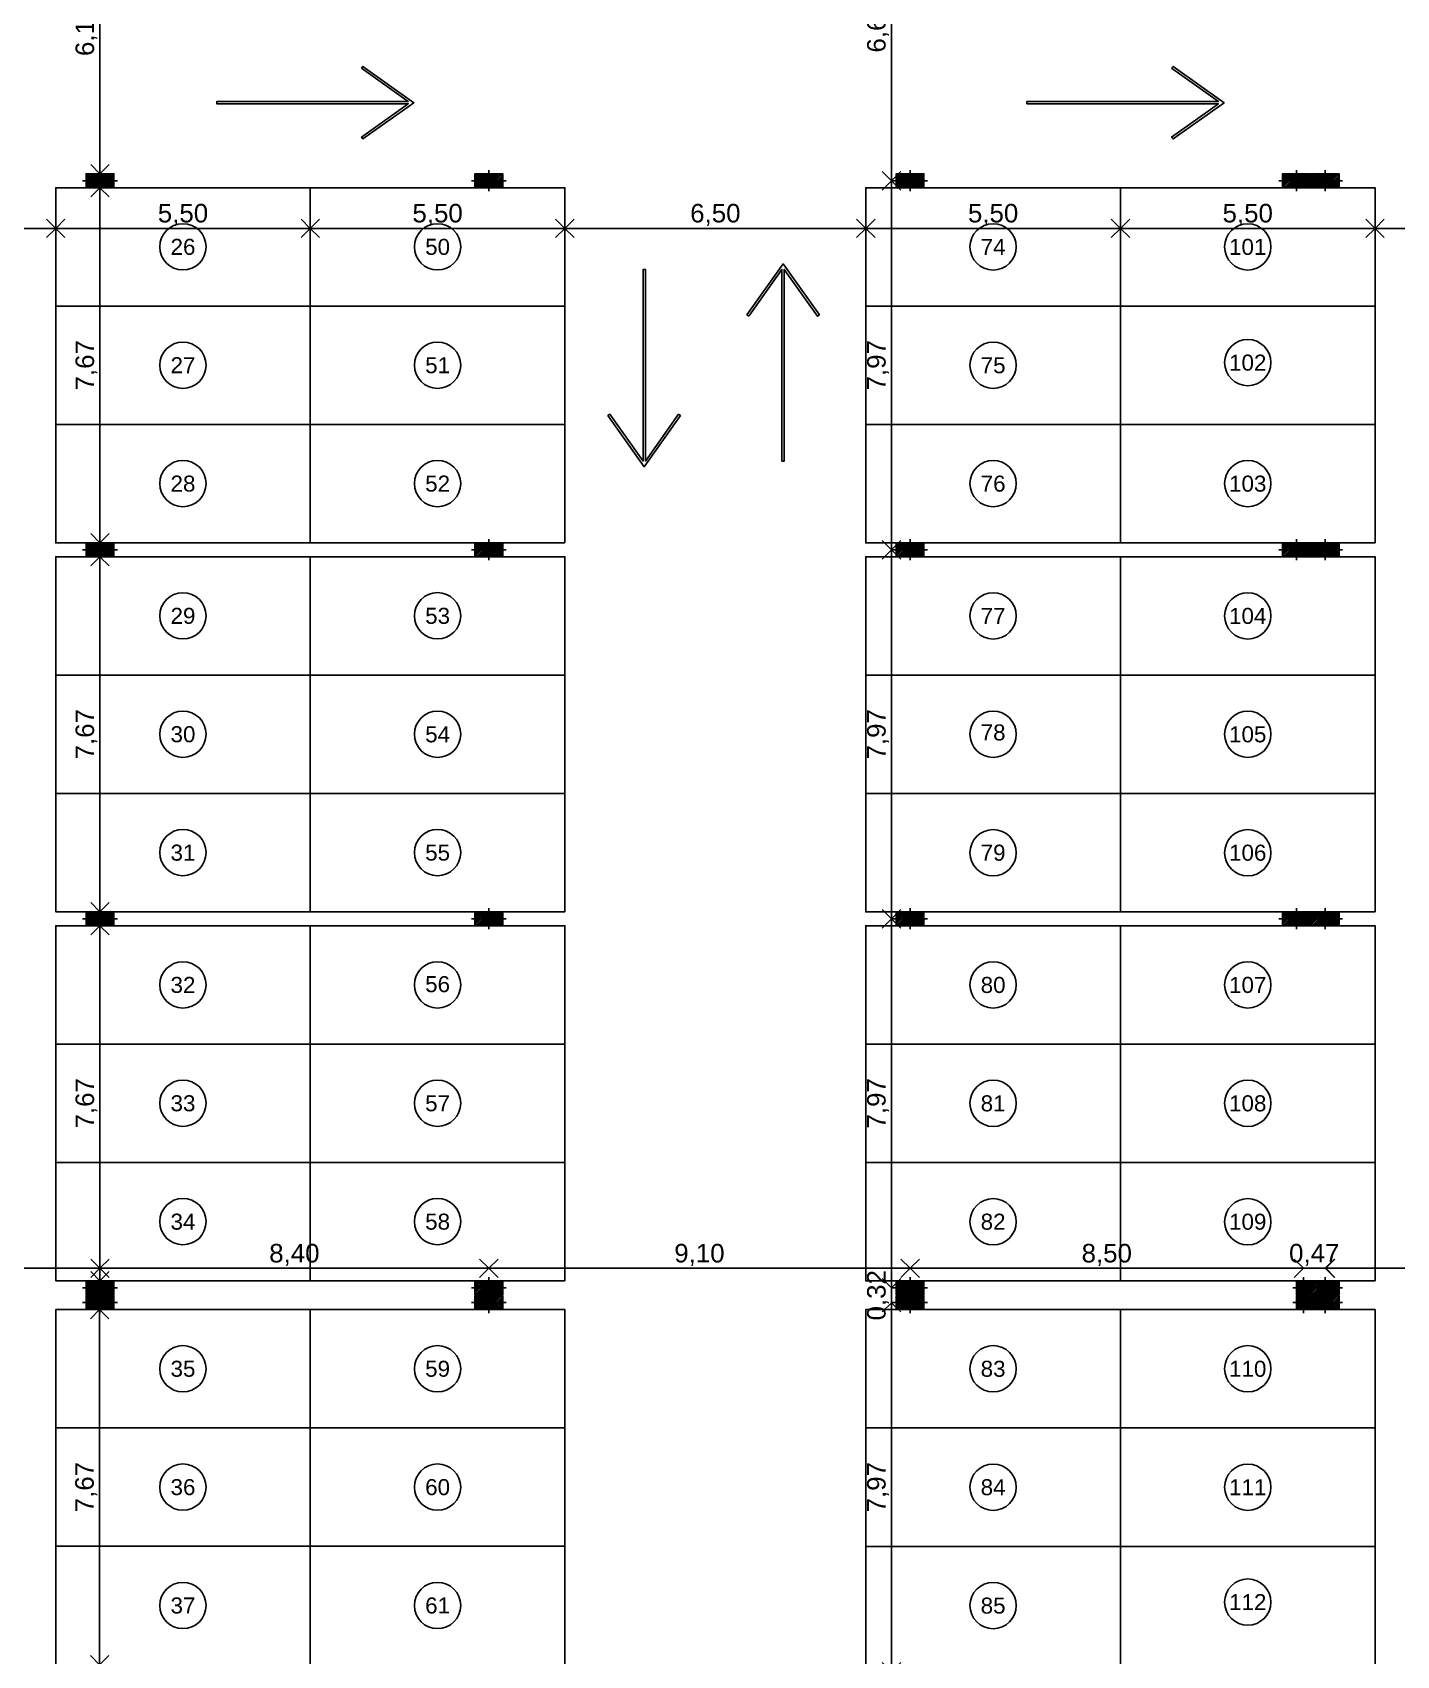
# Model space of a CAD drawing. Extents: x 306 to 2240, y 18 to 779.
# Drawn here: x 1267.3 to 1296.77, y 371.57 to 406.63 of the extents above; entities that cross this region are included whole.
import ezdxf
from ezdxf.enums import TextEntityAlignment as Align

# ---------------------------------------------------------------- set-up
doc = ezdxf.new("R2010")
doc.units = 0
doc.header["$MEASUREMENT"] = 0
doc.header["$PDMODE"] = 3
for name, color, linetype in [('0604', 7, 'Continuous'), ('COTAS', 2, 'Continuous'), ('ESTACIONAMIENTO', 1, 'Continuous'), ('Estructura Color', 90, 'Continuous'), ('Estructura Textura', 1, 'Continuous'), ('Linea de Est', 2, 'Continuous'), ('PILARES SUBSUELO', 6, 'Continuous'), ('Piso', 1, 'Continuous')]:
    doc.layers.add(name, color=color, linetype=linetype)
doc.styles.add('arial', font='arial.ttf')
doc.styles.get("Standard").update_dxf_attribs({"font": 'arial.ttf'})
doc.dimstyles.new('Cota 200', dxfattribs={"dimtxt": 0.4, "dimasz": 0.4, "dimexe": 1.25, "dimexo": 0.625, "dimgap": 0.05, "dimtad": 1, "dimzin": 1, "dimtxsty": 'arial', "dimblk": 'OPEN90', "dimcen": 0, "dimse1": 1, "dimse2": 1, "dimclrd": 1, "dimclrt": 2, "dimadec": 0, "dimazin": 0, "dimtfac": 1, "dimtix": 1, "dimtmove": 0, "dimatfit": 3, "dimldrblk": 'OPEN90', "dimfxl": 1, "dimarcsym": 0})
pattern_1 = [(45, (0, 0), (-0.0176777, 0.0176777), [])]

# ---------------------------------------------------------------- blocks, each defined once
blk = doc.blocks.new('_Open90')
at = {"color": 0, "linetype": 'ByBlock', "lineweight": -2}
for p, q in [((0, 0), (-1, 0)), ((-0.5, 0.5), (0, 0)), ((0, 0), (-0.5, -0.5))]:
    blk.add_line(p, q, dxfattribs=at)
blk = doc.blocks.new('*D201')
at = {"layer": 'COTAS', "color": 1, "linetype": 'Continuous', "lineweight": -2, "transparency": 16777216}
blk.add_line((1268.76, 403.977), (1268.76, 409.352), dxfattribs=at)
at = {"layer": 'Defpoints', "color": 0, "transparency": 16777216}
for p in [(1268.61, 409.752), (1268.76, 409.752), (1268.46, 403.577)]:
    blk.add_point(p, dxfattribs=at)
at = {"layer": 'COTAS', "color": 1, "lineweight": -2, "transparency": 16777216, "xscale": 0.4, "yscale": 0.4, "zscale": 0.4}
for p, rotation in [((1268.76, 409.752), 90), ((1268.76, 403.577), 270)]:
    blk.add_blockref('_Open90', p, dxfattribs=dict(at, rotation=rotation))
at = {"layer": 'COTAS', "color": 2, "transparency": 16777216, "insert": (1268.469, 406.665), "char_height": 0.4, "attachment_point": 5, "rotation": 90, "style": 'arial'}
blk.add_mtext('6,17', dxfattribs=at)
blk = doc.blocks.new('*D246')
at = {"layer": 'COTAS', "color": 1, "linetype": 'Continuous', "lineweight": -2, "transparency": 16777216}
blk.add_line((1268.752, 371.773), (1268.752, 378.645), dxfattribs=at)
at = {"layer": 'Defpoints', "color": 0, "transparency": 16777216}
for p in [(1268.46, 379.045), (1268.752, 379.045), (1268.46, 371.373)]:
    blk.add_point(p, dxfattribs=at)
at = {"layer": 'COTAS', "color": 1, "lineweight": -2, "transparency": 16777216, "xscale": 0.4, "yscale": 0.4, "zscale": 0.4}
for p, rotation in [((1268.752, 379.045), 90), ((1268.752, 371.373), 270)]:
    blk.add_blockref('_Open90', p, dxfattribs=dict(at, rotation=rotation))
at = {"layer": 'COTAS', "color": 2, "transparency": 16777216, "insert": (1268.462, 375.209), "char_height": 0.4, "attachment_point": 5, "rotation": 90, "style": 'arial'}
blk.add_mtext('7,67', dxfattribs=at)
blk = doc.blocks.new('*D241')
at = {"layer": 'COTAS', "color": 1, "linetype": 'Continuous', "lineweight": -2, "transparency": 16777216}
blk.add_line((1268.76, 380.065), (1268.76, 386.936), dxfattribs=at)
at = {"layer": 'Defpoints', "color": 0, "transparency": 16777216}
for p in [(1267.803, 387.336), (1268.76, 387.336), (1267.803, 379.665)]:
    blk.add_point(p, dxfattribs=at)
at = {"layer": 'COTAS', "color": 1, "lineweight": -2, "transparency": 16777216, "xscale": 0.4, "yscale": 0.4, "zscale": 0.4}
for p, rotation in [((1268.76, 387.336), 90), ((1268.76, 379.665), 270)]:
    blk.add_blockref('_Open90', p, dxfattribs=dict(at, rotation=rotation))
at = {"layer": 'COTAS', "color": 2, "transparency": 16777216, "insert": (1268.469, 383.5), "char_height": 0.4, "attachment_point": 5, "rotation": 90, "style": 'arial'}
blk.add_mtext('7,67', dxfattribs=at)
blk = doc.blocks.new('*D242')
at = {"layer": 'COTAS', "color": 1, "linetype": 'Continuous', "lineweight": -2, "transparency": 16777216}
blk.add_line((1268.76, 388.036), (1268.76, 394.907), dxfattribs=at)
at = {"layer": 'Defpoints', "color": 0, "transparency": 16777216}
for p in [(1267.803, 395.307), (1268.76, 395.307), (1267.803, 387.636)]:
    blk.add_point(p, dxfattribs=at)
at = {"layer": 'COTAS', "color": 1, "lineweight": -2, "transparency": 16777216, "xscale": 0.4, "yscale": 0.4, "zscale": 0.4}
for p, rotation in [((1268.76, 395.307), 90), ((1268.76, 387.636), 270)]:
    blk.add_blockref('_Open90', p, dxfattribs=dict(at, rotation=rotation))
at = {"layer": 'COTAS', "color": 2, "transparency": 16777216, "insert": (1268.469, 391.472), "char_height": 0.4, "attachment_point": 5, "rotation": 90, "style": 'arial'}
blk.add_mtext('7,67', dxfattribs=at)
blk = doc.blocks.new('*D243')
at = {"layer": 'COTAS', "color": 1, "linetype": 'Continuous', "lineweight": -2, "transparency": 16777216}
blk.add_line((1268.76, 396.006), (1268.76, 402.877), dxfattribs=at)
at = {"layer": 'Defpoints', "color": 0, "transparency": 16777216}
for p in [(1267.803, 403.277), (1268.76, 403.277), (1267.803, 395.606)]:
    blk.add_point(p, dxfattribs=at)
at = {"layer": 'COTAS', "color": 1, "lineweight": -2, "transparency": 16777216, "xscale": 0.4, "yscale": 0.4, "zscale": 0.4}
for p, rotation in [((1268.76, 403.277), 90), ((1268.76, 395.606), 270)]:
    blk.add_blockref('_Open90', p, dxfattribs=dict(at, rotation=rotation))
at = {"layer": 'COTAS', "color": 2, "transparency": 16777216, "insert": (1268.469, 399.442), "char_height": 0.4, "attachment_point": 5, "rotation": 90, "style": 'arial'}
blk.add_mtext('7,67', dxfattribs=at)
blk = doc.blocks.new('*D219')
at = {"layer": 'COTAS', "color": 1, "lineweight": -2, "transparency": 16777216}
blk.add_line((1261.703, 402.399), (1267.403, 402.399), dxfattribs=at)
at = {"layer": 'Defpoints', "color": 0, "transparency": 16777216}
for p in [(1261.303, 403.277), (1267.803, 403.277), (1267.803, 402.399)]:
    blk.add_point(p, dxfattribs=at)
at = {"layer": 'COTAS', "color": 1, "lineweight": -2, "transparency": 16777216, "xscale": 0.4, "yscale": 0.4, "zscale": 0.4, "rotation": 180}
blk.add_blockref('_Open90', (1261.303, 402.399), dxfattribs=at)
at = {"layer": 'COTAS', "color": 1, "lineweight": -2, "transparency": 16777216, "xscale": 0.4, "yscale": 0.4, "zscale": 0.4}
blk.add_blockref('_Open90', (1267.803, 402.399), dxfattribs=at)
at = {"layer": 'COTAS', "color": 2, "transparency": 16777216, "insert": (1264.553, 402.69), "char_height": 0.4, "attachment_point": 5, "style": 'arial'}
blk.add_mtext('6,50', dxfattribs=at)
blk = doc.blocks.new('*D220')
at = {"layer": 'COTAS', "color": 1, "lineweight": -2, "transparency": 16777216}
blk.add_line((1268.203, 402.399), (1272.903, 402.399), dxfattribs=at)
at = {"layer": 'Defpoints', "color": 0, "transparency": 16777216}
for p in [(1267.803, 403.277), (1273.303, 403.277), (1273.303, 402.399)]:
    blk.add_point(p, dxfattribs=at)
at = {"layer": 'COTAS', "color": 1, "lineweight": -2, "transparency": 16777216, "xscale": 0.4, "yscale": 0.4, "zscale": 0.4, "rotation": 180}
blk.add_blockref('_Open90', (1267.803, 402.399), dxfattribs=at)
at = {"layer": 'COTAS', "color": 1, "lineweight": -2, "transparency": 16777216, "xscale": 0.4, "yscale": 0.4, "zscale": 0.4}
blk.add_blockref('_Open90', (1273.303, 402.399), dxfattribs=at)
at = {"layer": 'COTAS', "color": 2, "transparency": 16777216, "insert": (1270.553, 402.69), "char_height": 0.4, "attachment_point": 5, "style": 'arial'}
blk.add_mtext('5,50', dxfattribs=at)
blk = doc.blocks.new('*D221')
at = {"layer": 'COTAS', "color": 1, "lineweight": -2, "transparency": 16777216}
blk.add_line((1273.703, 402.399), (1278.403, 402.399), dxfattribs=at)
at = {"layer": 'Defpoints', "color": 0, "transparency": 16777216}
for p in [(1273.303, 403.277), (1278.803, 403.277), (1278.803, 402.399)]:
    blk.add_point(p, dxfattribs=at)
at = {"layer": 'COTAS', "color": 1, "lineweight": -2, "transparency": 16777216, "xscale": 0.4, "yscale": 0.4, "zscale": 0.4, "rotation": 180}
blk.add_blockref('_Open90', (1273.303, 402.399), dxfattribs=at)
at = {"layer": 'COTAS', "color": 1, "lineweight": -2, "transparency": 16777216, "xscale": 0.4, "yscale": 0.4, "zscale": 0.4}
blk.add_blockref('_Open90', (1278.803, 402.399), dxfattribs=at)
at = {"layer": 'COTAS', "color": 2, "transparency": 16777216, "insert": (1276.053, 402.69), "char_height": 0.4, "attachment_point": 5, "style": 'arial'}
blk.add_mtext('5,50', dxfattribs=at)
blk = doc.blocks.new('*D222')
at = {"layer": 'COTAS', "color": 1, "lineweight": -2, "transparency": 16777216}
blk.add_line((1279.203, 402.399), (1284.903, 402.399), dxfattribs=at)
at = {"layer": 'Defpoints', "color": 0, "transparency": 16777216}
for p in [(1278.803, 403.277), (1285.303, 403.277), (1285.303, 402.399)]:
    blk.add_point(p, dxfattribs=at)
at = {"layer": 'COTAS', "color": 1, "lineweight": -2, "transparency": 16777216, "xscale": 0.4, "yscale": 0.4, "zscale": 0.4, "rotation": 180}
blk.add_blockref('_Open90', (1278.803, 402.399), dxfattribs=at)
at = {"layer": 'COTAS', "color": 1, "lineweight": -2, "transparency": 16777216, "xscale": 0.4, "yscale": 0.4, "zscale": 0.4}
blk.add_blockref('_Open90', (1285.303, 402.399), dxfattribs=at)
at = {"layer": 'COTAS', "color": 2, "transparency": 16777216, "insert": (1282.053, 402.69), "char_height": 0.4, "attachment_point": 5, "style": 'arial'}
blk.add_mtext('6,50', dxfattribs=at)
blk = doc.blocks.new('*D223')
at = {"layer": 'COTAS', "color": 1, "lineweight": -2, "transparency": 16777216}
blk.add_line((1285.703, 402.399), (1290.403, 402.399), dxfattribs=at)
at = {"layer": 'Defpoints', "color": 0, "transparency": 16777216}
for p in [(1285.303, 403.277), (1290.803, 403.277), (1290.803, 402.399)]:
    blk.add_point(p, dxfattribs=at)
at = {"layer": 'COTAS', "color": 1, "lineweight": -2, "transparency": 16777216, "xscale": 0.4, "yscale": 0.4, "zscale": 0.4, "rotation": 180}
blk.add_blockref('_Open90', (1285.303, 402.399), dxfattribs=at)
at = {"layer": 'COTAS', "color": 1, "lineweight": -2, "transparency": 16777216, "xscale": 0.4, "yscale": 0.4, "zscale": 0.4}
blk.add_blockref('_Open90', (1290.803, 402.399), dxfattribs=at)
at = {"layer": 'COTAS', "color": 2, "transparency": 16777216, "insert": (1288.053, 402.69), "char_height": 0.4, "attachment_point": 5, "style": 'arial'}
blk.add_mtext('5,50', dxfattribs=at)
blk = doc.blocks.new('*D224')
at = {"layer": 'COTAS', "color": 1, "lineweight": -2, "transparency": 16777216}
blk.add_line((1291.203, 402.399), (1295.903, 402.399), dxfattribs=at)
at = {"layer": 'Defpoints', "color": 0, "transparency": 16777216}
for p in [(1290.803, 403.277), (1296.303, 403.277), (1296.303, 402.399)]:
    blk.add_point(p, dxfattribs=at)
at = {"layer": 'COTAS', "color": 1, "lineweight": -2, "transparency": 16777216, "xscale": 0.4, "yscale": 0.4, "zscale": 0.4, "rotation": 180}
blk.add_blockref('_Open90', (1290.803, 402.399), dxfattribs=at)
at = {"layer": 'COTAS', "color": 1, "lineweight": -2, "transparency": 16777216, "xscale": 0.4, "yscale": 0.4, "zscale": 0.4}
blk.add_blockref('_Open90', (1296.303, 402.399), dxfattribs=at)
at = {"layer": 'COTAS', "color": 2, "transparency": 16777216, "insert": (1293.553, 402.69), "char_height": 0.4, "attachment_point": 5, "style": 'arial'}
blk.add_mtext('5,50', dxfattribs=at)
blk = doc.blocks.new('*D225')
at = {"layer": 'COTAS', "color": 1, "lineweight": -2, "transparency": 16777216}
blk.add_line((1296.703, 402.399), (1302.403, 402.399), dxfattribs=at)
at = {"layer": 'Defpoints', "color": 0, "transparency": 16777216}
for p in [(1296.303, 403.277), (1302.803, 403.277), (1302.803, 402.399)]:
    blk.add_point(p, dxfattribs=at)
at = {"layer": 'COTAS', "color": 1, "lineweight": -2, "transparency": 16777216, "xscale": 0.4, "yscale": 0.4, "zscale": 0.4, "rotation": 180}
blk.add_blockref('_Open90', (1296.303, 402.399), dxfattribs=at)
at = {"layer": 'COTAS', "color": 1, "lineweight": -2, "transparency": 16777216, "xscale": 0.4, "yscale": 0.4, "zscale": 0.4}
blk.add_blockref('_Open90', (1302.803, 402.399), dxfattribs=at)
at = {"layer": 'COTAS', "color": 2, "transparency": 16777216, "insert": (1299.553, 402.69), "char_height": 0.4, "attachment_point": 5, "style": 'arial'}
blk.add_mtext('6,50', dxfattribs=at)
blk = doc.blocks.new('*D174')
at = {"layer": 'COTAS', "color": 1, "lineweight": -2, "transparency": 16777216}
blk.add_line((1285.859, 371.622), (1285.859, 378.793), dxfattribs=at)
at = {"layer": 'Defpoints', "color": 0, "transparency": 16777216}
for p in [(1285.859, 379.193), (1285.883, 379.193), (1285.883, 371.222)]:
    blk.add_point(p, dxfattribs=at)
at = {"layer": 'COTAS', "color": 1, "lineweight": -2, "transparency": 16777216, "xscale": 0.4, "yscale": 0.4, "zscale": 0.4}
for p, rotation in [((1285.859, 379.193), 90), ((1285.859, 371.222), 270)]:
    blk.add_blockref('_Open90', p, dxfattribs=dict(at, rotation=rotation))
at = {"layer": 'COTAS', "color": 2, "transparency": 16777216, "insert": (1285.568, 375.207), "char_height": 0.4, "attachment_point": 5, "rotation": 90, "style": 'arial'}
blk.add_mtext('7,97', dxfattribs=at)
blk = doc.blocks.new('*D175')
at = {"layer": 'COTAS', "color": 1, "lineweight": -2, "transparency": 16777216}
for p, q in [((1285.859, 379.913), (1285.859, 380.313)), ((1285.859, 379.193), (1285.859, 379.513)), ((1285.859, 378.793), (1285.859, 378.393))]:
    blk.add_line(p, q, dxfattribs=at)
at = {"layer": 'Defpoints', "color": 0, "transparency": 16777216}
for p in [(1285.859, 379.513), (1285.883, 379.513), (1285.883, 379.193)]:
    blk.add_point(p, dxfattribs=at)
at = {"layer": 'COTAS', "color": 1, "lineweight": -2, "transparency": 16777216, "xscale": 0.4, "yscale": 0.4, "zscale": 0.4}
for p, rotation in [((1285.859, 379.513), 270), ((1285.859, 379.193), 90)]:
    blk.add_blockref('_Open90', p, dxfattribs=dict(at, rotation=rotation))
at = {"layer": 'COTAS', "color": 2, "transparency": 16777216, "insert": (1285.568, 379.353), "char_height": 0.4, "attachment_point": 5, "rotation": 90, "style": 'arial'}
blk.add_mtext('0,32', dxfattribs=at)
blk = doc.blocks.new('*D176')
at = {"layer": 'COTAS', "color": 1, "lineweight": -2, "transparency": 16777216}
blk.add_line((1285.859, 379.913), (1285.859, 387.085), dxfattribs=at)
at = {"layer": 'Defpoints', "color": 0, "transparency": 16777216}
for p in [(1285.859, 387.485), (1285.883, 387.485), (1285.883, 379.513)]:
    blk.add_point(p, dxfattribs=at)
at = {"layer": 'COTAS', "color": 1, "lineweight": -2, "transparency": 16777216, "xscale": 0.4, "yscale": 0.4, "zscale": 0.4}
for p, rotation in [((1285.859, 387.485), 90), ((1285.859, 379.513), 270)]:
    blk.add_blockref('_Open90', p, dxfattribs=dict(at, rotation=rotation))
at = {"layer": 'COTAS', "color": 2, "transparency": 16777216, "insert": (1285.568, 383.499), "char_height": 0.4, "attachment_point": 5, "rotation": 90, "style": 'arial'}
blk.add_mtext('7,97', dxfattribs=at)
blk = doc.blocks.new('*D177')
at = {"layer": 'COTAS', "color": 1, "lineweight": -2, "transparency": 16777216}
blk.add_line((1285.859, 387.885), (1285.859, 395.056), dxfattribs=at)
at = {"layer": 'Defpoints', "color": 0, "transparency": 16777216}
for p in [(1285.859, 395.456), (1285.889, 395.456), (1285.883, 387.485)]:
    blk.add_point(p, dxfattribs=at)
at = {"layer": 'COTAS', "color": 1, "lineweight": -2, "transparency": 16777216, "xscale": 0.4, "yscale": 0.4, "zscale": 0.4}
for p, rotation in [((1285.859, 395.456), 90), ((1285.859, 387.485), 270)]:
    blk.add_blockref('_Open90', p, dxfattribs=dict(at, rotation=rotation))
at = {"layer": 'COTAS', "color": 2, "transparency": 16777216, "insert": (1285.568, 391.47), "char_height": 0.4, "attachment_point": 5, "rotation": 90, "style": 'arial'}
blk.add_mtext('7,97', dxfattribs=at)
blk = doc.blocks.new('*D178')
at = {"layer": 'COTAS', "color": 1, "lineweight": -2, "transparency": 16777216}
blk.add_line((1285.859, 395.856), (1285.859, 403.027), dxfattribs=at)
at = {"layer": 'Defpoints', "color": 0, "transparency": 16777216}
for p in [(1285.859, 403.427), (1285.883, 403.427), (1285.889, 395.456)]:
    blk.add_point(p, dxfattribs=at)
at = {"layer": 'COTAS', "color": 1, "lineweight": -2, "transparency": 16777216, "xscale": 0.4, "yscale": 0.4, "zscale": 0.4}
for p, rotation in [((1285.859, 403.427), 90), ((1285.859, 395.456), 270)]:
    blk.add_blockref('_Open90', p, dxfattribs=dict(at, rotation=rotation))
at = {"layer": 'COTAS', "color": 2, "transparency": 16777216, "insert": (1285.568, 399.442), "char_height": 0.4, "attachment_point": 5, "rotation": 90, "style": 'arial'}
blk.add_mtext('7,97', dxfattribs=at)
blk = doc.blocks.new('*D179')
at = {"layer": 'COTAS', "color": 1, "lineweight": -2, "transparency": 16777216}
blk.add_line((1285.859, 403.827), (1285.859, 409.652), dxfattribs=at)
at = {"layer": 'Defpoints', "color": 0, "transparency": 16777216}
for p in [(1285.859, 410.052), (1286.033, 410.052), (1285.883, 403.427)]:
    blk.add_point(p, dxfattribs=at)
at = {"layer": 'COTAS', "color": 1, "lineweight": -2, "transparency": 16777216, "xscale": 0.4, "yscale": 0.4, "zscale": 0.4}
for p, rotation in [((1285.859, 410.052), 90), ((1285.859, 403.427), 270)]:
    blk.add_blockref('_Open90', p, dxfattribs=dict(at, rotation=rotation))
at = {"layer": 'COTAS', "color": 2, "transparency": 16777216, "insert": (1285.568, 406.74), "char_height": 0.4, "attachment_point": 5, "rotation": 90, "style": 'arial'}
blk.add_mtext('6,67', dxfattribs=at)
blk = doc.blocks.new('*D181')
at = {"layer": 'COTAS', "color": 1, "lineweight": -2, "transparency": 16777216}
blk.add_line((1303.765, 379.935), (1295.637, 379.935), dxfattribs=at)
at = {"layer": 'Defpoints', "color": 0, "transparency": 16777216}
for p in [(1295.237, 379.935), (1295.237, 379.741), (1304.165, 379.74, 0)]:
    blk.add_point(p, dxfattribs=at)
at = {"layer": 'COTAS', "color": 1, "lineweight": -2, "transparency": 16777216, "xscale": 0.4, "yscale": 0.4, "zscale": 0.4, "rotation": 180}
blk.add_blockref('_Open90', (1295.237, 379.935), dxfattribs=at)
at = {"layer": 'COTAS', "color": 1, "lineweight": -2, "transparency": 16777216, "xscale": 0.4, "yscale": 0.4, "zscale": 0.4}
blk.add_blockref('_Open90', (1304.165, 379.935), dxfattribs=at)
at = {"layer": 'COTAS', "color": 2, "transparency": 16777216, "insert": (1299.701, 380.225), "char_height": 0.4, "attachment_point": 5, "style": 'arial'}
blk.add_mtext('8,93', dxfattribs=at)
blk = doc.blocks.new('*D182')
at = {"layer": 'COTAS', "color": 1, "lineweight": -2, "transparency": 16777216}
for p, q in [((1294.355, 379.935), (1293.955, 379.935)), ((1295.225, 379.935), (1294.755, 379.935)), ((1295.625, 379.935), (1296.025, 379.935))]:
    blk.add_line(p, q, dxfattribs=at)
at = {"layer": 'Defpoints', "color": 0, "transparency": 16777216}
for p in [(1294.755, 379.935), (1294.755, 379.74, 0), (1295.225, 379.741, 0)]:
    blk.add_point(p, dxfattribs=at)
at = {"layer": 'COTAS', "color": 1, "lineweight": -2, "transparency": 16777216, "xscale": 0.4, "yscale": 0.4, "zscale": 0.4}
blk.add_blockref('_Open90', (1294.755, 379.935), dxfattribs=at)
at = {"layer": 'COTAS', "color": 1, "lineweight": -2, "transparency": 16777216, "xscale": 0.4, "yscale": 0.4, "zscale": 0.4, "rotation": 180}
blk.add_blockref('_Open90', (1295.225, 379.935), dxfattribs=at)
at = {"layer": 'COTAS', "color": 2, "transparency": 16777216, "insert": (1294.99, 380.225), "char_height": 0.4, "attachment_point": 5, "style": 'arial'}
blk.add_mtext('0,47', dxfattribs=at)
blk = doc.blocks.new('*D183')
at = {"layer": 'COTAS', "color": 1, "lineweight": -2, "transparency": 16777216}
blk.add_line((1294.355, 379.935), (1286.66, 379.935), dxfattribs=at)
at = {"layer": 'Defpoints', "color": 0, "transparency": 16777216}
for p in [(1286.26, 379.935), (1286.26, 379.74), (1294.755, 379.74, 0)]:
    blk.add_point(p, dxfattribs=at)
at = {"layer": 'COTAS', "color": 1, "lineweight": -2, "transparency": 16777216, "xscale": 0.4, "yscale": 0.4, "zscale": 0.4, "rotation": 180}
blk.add_blockref('_Open90', (1286.26, 379.935), dxfattribs=at)
at = {"layer": 'COTAS', "color": 1, "lineweight": -2, "transparency": 16777216, "xscale": 0.4, "yscale": 0.4, "zscale": 0.4}
blk.add_blockref('_Open90', (1294.755, 379.935), dxfattribs=at)
at = {"layer": 'COTAS', "color": 2, "transparency": 16777216, "insert": (1290.508, 380.225), "char_height": 0.4, "attachment_point": 5, "style": 'arial'}
blk.add_mtext('8,50', dxfattribs=at)
blk = doc.blocks.new('*D184')
at = {"layer": 'COTAS', "color": 1, "lineweight": -2, "transparency": 16777216}
blk.add_line((1285.86, 379.935), (1277.559, 379.935), dxfattribs=at)
at = {"layer": 'Defpoints', "color": 0, "transparency": 16777216}
for p in [(1277.159, 379.935), (1277.159, 379.741), (1286.26, 379.74)]:
    blk.add_point(p, dxfattribs=at)
at = {"layer": 'COTAS', "color": 1, "lineweight": -2, "transparency": 16777216, "xscale": 0.4, "yscale": 0.4, "zscale": 0.4, "rotation": 180}
blk.add_blockref('_Open90', (1277.159, 379.935), dxfattribs=at)
at = {"layer": 'COTAS', "color": 1, "lineweight": -2, "transparency": 16777216, "xscale": 0.4, "yscale": 0.4, "zscale": 0.4}
blk.add_blockref('_Open90', (1286.26, 379.935), dxfattribs=at)
at = {"layer": 'COTAS', "color": 2, "transparency": 16777216, "insert": (1281.709, 380.225), "char_height": 0.4, "attachment_point": 5, "style": 'arial'}
blk.add_mtext('9,10', dxfattribs=at)
blk = doc.blocks.new('*D185')
at = {"layer": 'COTAS', "color": 1, "lineweight": -2, "transparency": 16777216}
blk.add_line((1276.759, 379.935), (1269.16, 379.935), dxfattribs=at)
at = {"layer": 'Defpoints', "color": 0, "transparency": 16777216}
for p in [(1268.76, 379.935), (1268.76, 379.741), (1277.159, 379.741)]:
    blk.add_point(p, dxfattribs=at)
at = {"layer": 'COTAS', "color": 1, "lineweight": -2, "transparency": 16777216, "xscale": 0.4, "yscale": 0.4, "zscale": 0.4, "rotation": 180}
blk.add_blockref('_Open90', (1268.76, 379.935), dxfattribs=at)
at = {"layer": 'COTAS', "color": 1, "lineweight": -2, "transparency": 16777216, "xscale": 0.4, "yscale": 0.4, "zscale": 0.4}
blk.add_blockref('_Open90', (1277.159, 379.935), dxfattribs=at)
at = {"layer": 'COTAS', "color": 2, "transparency": 16777216, "insert": (1272.959, 380.225), "char_height": 0.4, "attachment_point": 5, "style": 'arial'}
blk.add_mtext('8,40', dxfattribs=at)
blk = doc.blocks.new('*D186')
at = {"layer": 'COTAS', "color": 1, "lineweight": -2, "transparency": 16777216}
blk.add_line((1268.36, 379.935), (1260.18, 379.935), dxfattribs=at)
at = {"layer": 'Defpoints', "color": 0, "transparency": 16777216}
for p in [(1259.78, 379.935), (1259.78, 379.741), (1268.76, 379.741)]:
    blk.add_point(p, dxfattribs=at)
at = {"layer": 'COTAS', "color": 1, "lineweight": -2, "transparency": 16777216, "xscale": 0.4, "yscale": 0.4, "zscale": 0.4, "rotation": 180}
blk.add_blockref('_Open90', (1259.78, 379.935), dxfattribs=at)
at = {"layer": 'COTAS', "color": 1, "lineweight": -2, "transparency": 16777216, "xscale": 0.4, "yscale": 0.4, "zscale": 0.4}
blk.add_blockref('_Open90', (1268.76, 379.935), dxfattribs=at)
at = {"layer": 'COTAS', "color": 2, "transparency": 16777216, "insert": (1264.27, 380.225), "char_height": 0.4, "attachment_point": 5, "style": 'arial'}
blk.add_mtext('8,98', dxfattribs=at)
blk = doc.blocks.new('Pilar 30x60')
at = {"layer": 'Estructura Color'}
h = blk.add_hatch(color=256, dxfattribs=at)
h.dxf.hatch_style = 1
h.paths.add_polyline_path([(-0.59, -0.14), (-0.59, 0.14), (-0.01, 0.14), (-0.01, -0.14)])
at = {"layer": 'Estructura Textura'}
h = blk.add_hatch(dxfattribs=at)
h.set_pattern_fill('_USER', color=256, scale=0.025, angle=45, pattern_type=0)
h.set_pattern_definition(pattern_1)
h.paths.add_polyline_path([(-0.6, -0.15), (-0.6, 0.15), (0, 0.15), (0, -0.15)])
at = {"layer": 'Estructura Color'}
blk.add_lwpolyline([(-0.59, -0.14), (-0.59, 0.14), (-0.01, 0.14), (-0.01, -0.14)], close=True, dxfattribs=at)
at = {"layer": 'PILARES SUBSUELO', "color": 1}
for p, q in [((-0.677, 0), (0.077, 0)), ((-0.3, 0.227), (-0.3, -0.227))]:
    blk.add_line(p, q, dxfattribs=at)
at = {"layer": 'PILARES SUBSUELO'}
blk.add_lwpolyline([(-0.6, -0.15), (-0.6, 0.15), (0, 0.15), (0, -0.15)], close=True, dxfattribs=at)
blk = doc.blocks.new('Pilar 30x30')
at = {"layer": 'Estructura Color'}
h = blk.add_hatch(color=256, dxfattribs=at)
h.dxf.hatch_style = 1
h.paths.add_polyline_path([(-0.29, -0.29), (-0.29, -0.01), (-0.01, -0.01), (-0.01, -0.29)])
at = {"layer": 'Estructura Textura'}
h = blk.add_hatch(dxfattribs=at)
h.set_pattern_fill('_USER', color=256, scale=0.025, angle=45, pattern_type=0)
h.set_pattern_definition(pattern_1)
h.paths.add_polyline_path([(-0.3, -0.3), (-0.3, 0), (0, 0), (0, -0.3)])
at = {"layer": 'Estructura Color'}
blk.add_lwpolyline([(-0.29, -0.29), (-0.29, -0.01), (-0.01, -0.01), (-0.01, -0.29)], close=True, dxfattribs=at)
at = {"layer": 'PILARES SUBSUELO', "color": 1}
for p, q in [((-0.15, 0.077), (-0.15, 0)), ((-0.377, -0.15), (-0.3, -0.15)), ((-0.15, -0.3), (-0.15, -0.377)), ((0, -0.15), (0.077, -0.15))]:
    blk.add_line(p, q, dxfattribs=at)
at = {"layer": 'PILARES SUBSUELO'}
blk.add_lwpolyline([(-0.3, -0.3), (-0.3, 0), (0, 0), (0, -0.3)], close=True, dxfattribs=at)

msp = doc.modelspace()

# ---------------------------------------------------------------- linework, layer by layer
at = {"layer": 'ESTACIONAMIENTO'}
for points in [[(1273.303, 400.72), (1273.303, 403.277), (1267.803, 403.277), (1267.803, 400.72)], [(1278.803, 400.72), (1278.803, 403.277), (1273.303, 403.277), (1273.303, 400.72)], [(1290.803, 400.72), (1290.803, 403.277), (1285.303, 403.277), (1285.303, 400.72)], [(1296.303, 400.72), (1296.303, 403.277), (1290.803, 403.277), (1290.803, 400.72)], [(1273.303, 398.163), (1273.303, 400.72), (1267.803, 400.72), (1267.803, 398.163)], [(1278.803, 398.163), (1278.803, 400.72), (1273.303, 400.72), (1273.303, 398.163)], [(1290.803, 398.163), (1290.803, 400.72), (1285.303, 400.72), (1285.303, 398.163)], [(1296.303, 398.163), (1296.303, 400.72), (1290.803, 400.72), (1290.803, 398.163)], [(1273.303, 395.606), (1273.303, 398.163), (1267.803, 398.163), (1267.803, 395.606)], [(1278.803, 395.606), (1278.803, 398.163), (1273.303, 398.163), (1273.303, 395.606)], [(1290.803, 395.606), (1290.803, 398.163), (1285.303, 398.163), (1285.303, 395.606)], [(1296.303, 395.606), (1296.303, 398.163), (1290.803, 398.163), (1290.803, 395.606)], [(1273.303, 392.75), (1273.303, 395.307), (1267.803, 395.307), (1267.803, 392.75)], [(1278.803, 392.75), (1278.803, 395.307), (1273.303, 395.307), (1273.303, 392.75)], [(1290.803, 392.749), (1290.803, 395.306), (1285.303, 395.306), (1285.303, 392.749)], [(1296.303, 392.749), (1296.303, 395.306), (1290.803, 395.306), (1290.803, 392.749)], [(1273.303, 390.193), (1273.303, 392.75), (1267.803, 392.75), (1267.803, 390.193)], [(1278.803, 390.193), (1278.803, 392.75), (1273.303, 392.75), (1273.303, 390.193)], [(1290.803, 390.192), (1290.803, 392.749), (1285.303, 392.749), (1285.303, 390.192)], [(1296.303, 390.192), (1296.303, 392.749), (1290.803, 392.749), (1290.803, 390.192)], [(1273.303, 387.636), (1273.303, 390.193), (1267.803, 390.193), (1267.803, 387.636)], [(1278.803, 387.636), (1278.803, 390.193), (1273.303, 390.193), (1273.303, 387.636)], [(1290.803, 387.635), (1290.803, 390.192), (1285.303, 390.192), (1285.303, 387.635)], [(1296.303, 387.635), (1296.303, 390.192), (1290.803, 390.192), (1290.803, 387.635)], [(1273.303, 384.779), (1273.303, 387.336), (1267.803, 387.336), (1267.803, 384.779)], [(1278.803, 384.779), (1278.803, 387.336), (1273.303, 387.336), (1273.303, 384.779)], [(1290.803, 384.777), (1290.803, 387.335), (1285.303, 387.335), (1285.303, 384.777)], [(1296.303, 384.777), (1296.303, 387.335), (1290.803, 387.335), (1290.803, 384.777)], [(1273.303, 382.222), (1273.303, 384.779), (1267.803, 384.779), (1267.803, 382.222)], [(1278.803, 382.222), (1278.803, 384.779), (1273.303, 384.779), (1273.303, 382.222)], [(1290.803, 382.22), (1290.803, 384.777), (1285.303, 384.777), (1285.303, 382.22)], [(1296.303, 382.22), (1296.303, 384.777), (1290.803, 384.777), (1290.803, 382.22)], [(1273.303, 379.665), (1273.303, 382.222), (1267.803, 382.222), (1267.803, 379.665)], [(1278.803, 379.665), (1278.803, 382.222), (1273.303, 382.222), (1273.303, 379.665)], [(1290.803, 379.663), (1290.803, 382.22), (1285.303, 382.22), (1285.303, 379.663)], [(1296.303, 379.663), (1296.303, 382.22), (1290.803, 382.22), (1290.803, 379.663)], [(1273.303, 376.487), (1273.303, 379.045), (1267.803, 379.045), (1267.803, 376.487)], [(1278.803, 376.487), (1278.803, 379.045), (1273.303, 379.045), (1273.303, 376.487)], [(1290.803, 376.486), (1290.803, 379.043), (1285.303, 379.043), (1285.303, 376.486)], [(1296.303, 376.486), (1296.303, 379.043), (1290.803, 379.043), (1290.803, 376.486)], [(1273.303, 373.93), (1273.303, 376.487), (1267.803, 376.487), (1267.803, 373.93)], [(1278.803, 373.93), (1278.803, 376.487), (1273.303, 376.487), (1273.303, 373.93)], [(1290.803, 373.929), (1290.803, 376.486), (1285.303, 376.486), (1285.303, 373.929)], [(1296.303, 373.929), (1296.303, 376.486), (1290.803, 376.486), (1290.803, 373.929)], [(1273.303, 371.373), (1273.303, 373.93), (1267.803, 373.93), (1267.803, 371.373)], [(1278.803, 371.373), (1278.803, 373.93), (1273.303, 373.93), (1273.303, 371.373)], [(1290.803, 371.372), (1290.803, 373.929), (1285.303, 373.929), (1285.303, 371.372)], [(1296.303, 371.372), (1296.303, 373.929), (1290.803, 373.929), (1290.803, 371.372)]]:
    msp.add_lwpolyline(points, close=True, dxfattribs=at)
at = {"layer": 'Linea de Est', "color": 1}
for centre in [(1270.553, 402), (1276.053, 402), (1288.053, 401.999), (1293.553, 401.999), (1270.553, 399.443), (1276.053, 399.443), (1288.053, 399.442), (1293.553, 399.499), (1270.553, 396.886), (1276.053, 396.886), (1288.053, 396.885), (1293.553, 396.885), (1270.553, 394.029), (1276.053, 394.03), (1288.053, 394.027), (1293.553, 394.027), (1270.553, 391.472), (1276.053, 391.47), (1288.053, 391.47), (1293.553, 391.47), (1270.553, 388.915), (1276.053, 388.915), (1288.053, 388.913), (1293.553, 388.913), (1270.553, 386.057), (1276.053, 386.057), (1288.053, 386.056), (1293.553, 386.056), (1270.553, 383.5), (1276.053, 383.5), (1288.053, 383.499), (1293.553, 383.499), (1270.553, 380.943), (1276.053, 380.943), (1288.053, 380.942), (1293.553, 380.942), (1270.553, 377.766), (1276.053, 377.766), (1288.053, 377.765), (1293.553, 377.765), (1270.553, 375.209), (1276.053, 375.209), (1288.053, 375.207), (1293.553, 375.207), (1270.553, 372.652), (1276.053, 372.652), (1288.053, 372.65), (1293.553, 372.725)]:
    msp.add_circle(centre, 0.5, dxfattribs=at)
at = {"layer": 'PILARES SUBSUELO'}
for points in [[(1268.46, 379.365), (1268.46, 379.665), (1269.06, 379.665), (1269.06, 379.365)], [(1268.46, 379.365), (1268.46, 379.665), (1269.06, 379.665), (1269.06, 379.365)], [(1276.859, 379.365), (1276.859, 379.665), (1277.459, 379.665), (1277.459, 379.365)], [(1276.859, 379.365), (1276.859, 379.665), (1277.459, 379.665), (1277.459, 379.365)], [(1268.46, 379.045), (1268.46, 379.345), (1269.06, 379.345), (1269.06, 379.045)], [(1268.46, 379.045), (1268.46, 379.345), (1269.06, 379.345), (1269.06, 379.045)], [(1276.859, 379.045), (1276.859, 379.345), (1277.459, 379.345), (1277.459, 379.045)], [(1276.859, 379.045), (1276.859, 379.345), (1277.459, 379.345), (1277.459, 379.045)]]:
    msp.add_lwpolyline(points, close=True, dxfattribs=at)
at = {"layer": 'Piso', "elevation": 0}
for points in [[(1274.41, 405.857), (1274.439, 405.898), (1275.542, 405.114), (1274.439, 404.33), (1274.41, 404.371), (1275.42, 405.089), (1271.282, 405.089), (1271.282, 405.139), (1275.42, 405.139), (1274.41, 405.857)], [(1291.91, 405.857), (1291.939, 405.898), (1293.042, 405.114), (1291.939, 404.33), (1291.91, 404.371), (1292.92, 405.089), (1288.782, 405.089), (1288.782, 405.139), (1292.92, 405.139), (1291.91, 405.857)], [(1281.259, 398.383), (1281.3, 398.354), (1280.516, 397.251), (1279.733, 398.354), (1279.773, 398.383), (1280.491, 397.373), (1280.491, 401.511), (1280.541, 401.511), (1280.541, 397.373), (1281.259, 398.383)], [(1282.773, 400.501), (1282.733, 400.53), (1283.516, 401.632), (1284.3, 400.53), (1284.259, 400.501), (1283.541, 401.511), (1283.541, 397.373), (1283.491, 397.373), (1283.491, 401.511), (1282.773, 400.501)]]:
    msp.add_lwpolyline(points, dxfattribs=at)

# ---------------------------------------------------------------- block references
at = {"layer": 'PILARES SUBSUELO'}
for name, p in [('Pilar 30x60', (1269.06, 403.427)), ('Pilar 30x60', (1277.459, 403.427)), ('Pilar 30x60', (1286.56, 403.427)), ('Pilar 30x60', (1294.905, 403.427, 0)), ('Pilar 30x60', (1295.525, 403.427, 0)), ('Pilar 30x60', (1269.06, 395.457)), ('Pilar 30x60', (1277.459, 395.457, 0)), ('Pilar 30x60', (1286.56, 395.457, 0)), ('Pilar 30x60', (1294.905, 395.457)), ('Pilar 30x60', (1295.525, 395.457)), ('Pilar 30x60', (1269.06, 387.486)), ('Pilar 30x60', (1277.459, 387.486)), ('Pilar 30x60', (1286.56, 387.486)), ('Pilar 30x60', (1294.905, 387.486)), ('Pilar 30x60', (1295.525, 387.486)), ('Pilar 30x60', (1269.06, 379.515)), ('Pilar 30x60', (1269.06, 379.515)), ('Pilar 30x60', (1277.459, 379.515)), ('Pilar 30x60', (1277.459, 379.515)), ('Pilar 30x60', (1286.56, 379.515)), ('Pilar 30x30', (1294.905, 379.665, 0)), ('Pilar 30x60', (1295.525, 379.515, 0)), ('Pilar 30x60', (1269.06, 379.195)), ('Pilar 30x60', (1269.06, 379.195)), ('Pilar 30x60', (1277.459, 379.195)), ('Pilar 30x60', (1277.459, 379.195)), ('Pilar 30x60', (1286.56, 379.195)), ('Pilar 30x30', (1294.905, 379.345, 0)), ('Pilar 30x60', (1295.525, 379.195, 0))]:
    msp.add_blockref(name, p, dxfattribs=at)

# ---------------------------------------------------------------- texts
at = {"layer": '0604'}
for s, p in [('26', (1270.553, 402)), ('50', (1276.053, 402)), ('74', (1288.053, 401.999)), ('101', (1293.553, 401.999)), ('27', (1270.553, 399.443)), ('51', (1276.053, 399.443, 0)), ('75', (1288.053, 399.442)), ('102', (1293.553, 399.499)), ('28', (1270.553, 396.886)), ('52', (1276.053, 396.886)), ('76', (1288.053, 396.885)), ('103', (1293.553, 396.885)), ('29', (1270.553, 394.029)), ('53', (1276.053, 394.03)), ('77', (1288.053, 394.027)), ('104', (1293.553, 394.027)), ('30', (1270.553, 391.472)), ('54', (1276.053, 391.47)), ('78', (1288.053, 391.511)), ('105', (1293.553, 391.47)), ('31', (1270.553, 388.914)), ('55', (1276.053, 388.915)), ('79', (1288.053, 388.913)), ('106', (1293.553, 388.913)), ('32', (1270.553, 386.057)), ('56', (1276.053, 386.073)), ('80', (1288.053, 386.056)), ('107', (1293.553, 386.056)), ('33', (1270.553, 383.5)), ('57', (1276.053, 383.5)), ('81', (1288.053, 383.499, 0)), ('108', (1293.553, 383.499)), ('34', (1270.553, 380.943)), ('58', (1276.053, 380.943)), ('82', (1288.053, 380.942)), ('109', (1293.553, 380.942, 0)), ('35', (1270.553, 377.766)), ('59', (1276.053, 377.766)), ('83', (1288.053, 377.765)), ('110', (1293.553, 377.765, 0)), ('36', (1270.553, 375.209, 0)), ('60', (1276.053, 375.209)), ('84', (1288.053, 375.207)), ('111', (1293.553, 375.207, 0)), ('37', (1270.553, 372.652)), ('61', (1276.053, 372.652)), ('85', (1288.053, 372.65)), ('112', (1293.553, 372.725))]:
    msp.add_text(s, height=0.3462, dxfattribs=at).set_placement(p, align=Align.MIDDLE_CENTER)

# ---------------------------------------------------------------- dimensions: what is measured, and where the dimension line sits
at = {"layer": 'COTAS'}
dim = msp.add_linear_dim(base=(1285.859, 410.052), p1=(1285.883, 403.427), p2=(1286.033, 410.052), angle=90, text='6,67', dimstyle='Cota 200', dxfattribs=at)
dim.commit()
dim.dimension.update_dxf_attribs({"geometry": '*D179', "text_midpoint": (1285.568, 406.74)})
for base, p1, p2, picture, middle in [((1268.7597, 409.7519), (1268.4597, 403.5774), (1268.6097, 409.7519), '*D201', (1268.4694, 406.6646)), ((1268.76, 403.277), (1267.803, 395.606), (1267.803, 403.277), '*D243', (1268.469, 399.442)), ((1268.76, 395.307), (1267.803, 387.636), (1267.803, 395.307), '*D242', (1268.469, 391.472)), ((1268.76, 387.336), (1267.803, 379.665), (1267.803, 387.336), '*D241', (1268.469, 383.5)), ((1268.752, 379.045), (1268.46, 371.373), (1268.46, 379.045), '*D246', (1268.462, 375.209))]:
    dim = msp.add_linear_dim(base=base, p1=p1, p2=p2, angle=90, dimstyle='Cota 200', override={"dimfxl": 0.05, "dimfxlon": 1}, dxfattribs=at)
    dim.commit()
    dim.dimension.update_dxf_attribs({"geometry": picture, "text_midpoint": middle})
for base, p1, p2, picture, middle in [((1267.803, 402.399), (1261.303, 403.277), (1267.803, 403.277), '*D219', (1264.553, 402.69)), ((1273.303, 402.399), (1267.803, 403.277), (1273.303, 403.277), '*D220', (1270.553, 402.69)), ((1278.803, 402.399), (1273.303, 403.277), (1278.803, 403.277), '*D221', (1276.053, 402.69)), ((1285.303, 402.399), (1278.803, 403.277), (1285.303, 403.277), '*D222', (1282.053, 402.69)), ((1290.803, 402.399), (1285.303, 403.277), (1290.803, 403.277), '*D223', (1288.053, 402.69)), ((1296.303, 402.399), (1290.803, 403.277), (1296.303, 403.277), '*D224', (1293.553, 402.69)), ((1302.803, 402.399), (1296.303, 403.277), (1302.803, 403.277), '*D225', (1299.553, 402.69)), ((1259.78, 379.935), (1268.76, 379.741), (1259.78, 379.741), '*D186', (1264.27, 380.225)), ((1268.76, 379.935), (1277.159, 379.741), (1268.76, 379.741), '*D185', (1272.959, 380.225)), ((1277.159, 379.935), (1286.26, 379.74), (1277.159, 379.741), '*D184', (1281.709, 380.225)), ((1286.2597, 379.9348, 0), (1294.7553, 379.7399, 0), (1286.2597, 379.7399, 0), '*D183', (1290.5075, 380.2251, 0)), ((1294.755, 379.935, 0), (1295.225, 379.741, 0), (1294.755, 379.74, 0), '*D182', (1294.99, 380.225, 0)), ((1295.237, 379.935), (1304.165, 379.74, 0), (1295.237, 379.741), '*D181', (1299.701, 380.225))]:
    dim = msp.add_linear_dim(base=base, p1=p1, p2=p2, dimstyle='Cota 200', dxfattribs=at)
    dim.commit()
    dim.dimension.update_dxf_attribs({"geometry": picture, "text_midpoint": middle})
for base, p1, p2, picture, middle in [((1285.859, 403.427), (1285.889, 395.456), (1285.883, 403.427), '*D178', (1285.568, 399.442)), ((1285.859, 395.456), (1285.883, 387.485), (1285.889, 395.456), '*D177', (1285.568, 391.47)), ((1285.859, 387.485), (1285.883, 379.513), (1285.883, 387.485), '*D176', (1285.568, 383.499)), ((1285.859, 379.513), (1285.883, 379.193), (1285.883, 379.513), '*D175', (1285.568, 379.353)), ((1285.859, 379.193), (1285.883, 371.222), (1285.883, 379.193), '*D174', (1285.568, 375.207))]:
    dim = msp.add_linear_dim(base=base, p1=p1, p2=p2, angle=90, dimstyle='Cota 200', dxfattribs=at)
    dim.commit()
    dim.dimension.update_dxf_attribs({"geometry": picture, "text_midpoint": middle})

doc.saveas('drawing.dxf')
